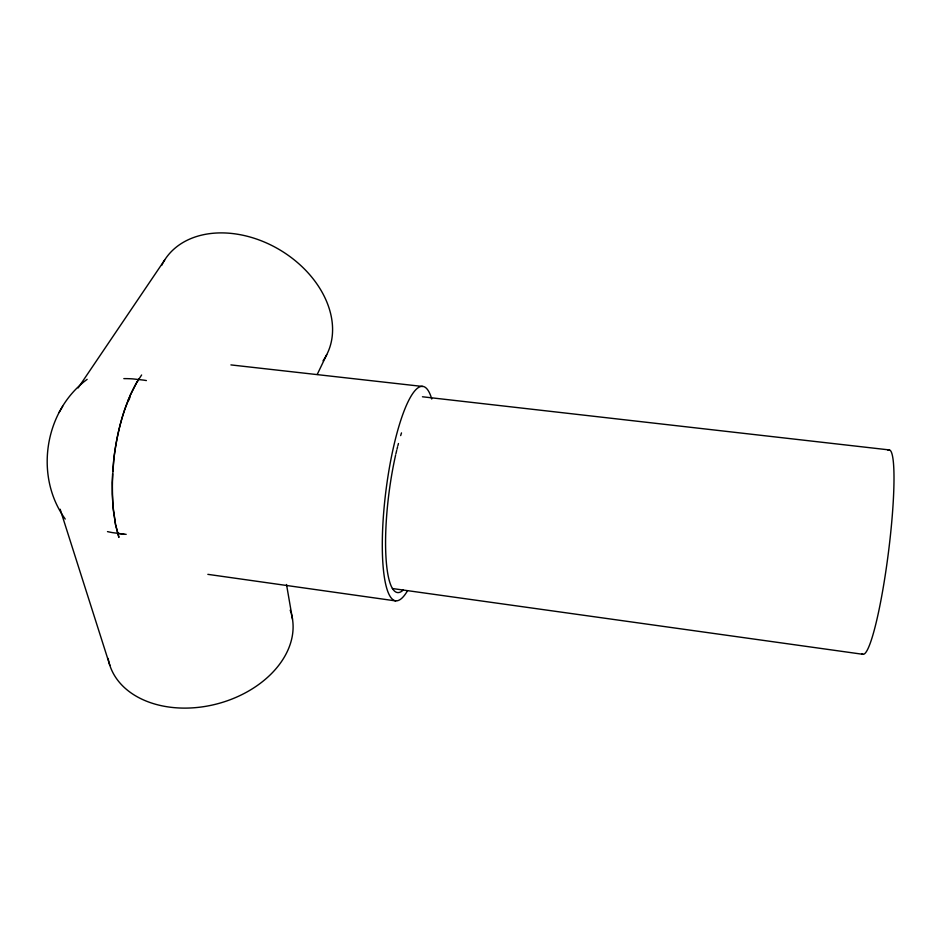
<?xml version="1.0" encoding="UTF-8"?>
<svg xmlns="http://www.w3.org/2000/svg" width="941" height="941" viewBox="0 0 941 941"><rect width="100%" height="100%" fill="white"/><g stroke="black" fill="none" stroke-linecap="round" stroke-linejoin="round"><path stroke-width="1.41" d="M112.579 473.852L112.25 494.166L113.285 509.904L115.578 524.725L118.907 537.429L115.508 524.49L112.802 504.705L112.202 482.615L113.79 459.373A104.427 41.722 -82.8 0 1 136.527 382.834L141.621 374.989M112.72 471.37L113.779 459.679A104.604 41.792 -82.8 0 1 124.741 409.535L130.305 395.232L136.763 382.469M130.305 395.232L129.164 399.843L128.364 399.807M317.223 374.459L326.727 354.663M87.137 379.364C44.439 410.735 34.099 476.111 65.235 519.044M59.071 412.534L60.777 409.606M61.036 409.159L62.682 406.324M136.88 382.281L138.703 379.235M78.15 387.927L164.64 260.057M230.921 364.908L422.732 386.48M422.45 396.773L889.292 449.927M107.497 531.618A106.592 66.764 -12.2 0 0 112.673 532.653L123.412 534.1A106.592 66.764 -12.2 0 0 126.176 534.335M392.397 588.525L863.132 654.336M207.855 574.351L395.608 600.899M117.684 533.418L118.331 533.5A106.627 66.705 -12.2 0 0 123.824 533.994M60.165 509.234L109.862 665.393M286.511 584.49L292.51 619.202M887.963 450.233A103.039 12.221 -82.7 0 1 888.222 554.073A103.039 12.221 -82.7 0 1 861.932 653.63M161.676 265.409A93.9 69.175 30.9 0 1 279.477 249.671A93.9 69.175 30.9 0 1 323.034 360.768M123.824 378.623A106.556 69.705 28.2 0 1 132.94 378.905L143.667 380.117A106.556 69.705 28.2 0 1 146.396 380.576M291.263 613.52A94.371 67.505 -14.9 0 1 215.183 704.374A94.371 67.505 -14.9 0 1 108.133 658.429M290.193 610.203A94.371 67.505 -14.9 0 1 290.934 612.403M407.477 590.854A108.062 23.454 -82.8 0 1 385.916 490.908A108.062 23.454 -82.8 0 1 431.743 399.019M403.219 590.042A97.029 21.02 -82.7 0 1 385.951 556.825A97.029 21.02 -82.7 0 1 395.585 455.197M395.855 453.985A97.029 21.02 -82.7 0 1 396.702 450.41M396.984 449.233A97.029 21.02 -82.7 0 1 397.561 446.916M397.855 445.763A97.029 21.02 -82.7 0 1 398.443 443.505M400.666 435.601A97.029 21.02 -82.7 0 1 401.501 432.884"/></g></svg>
